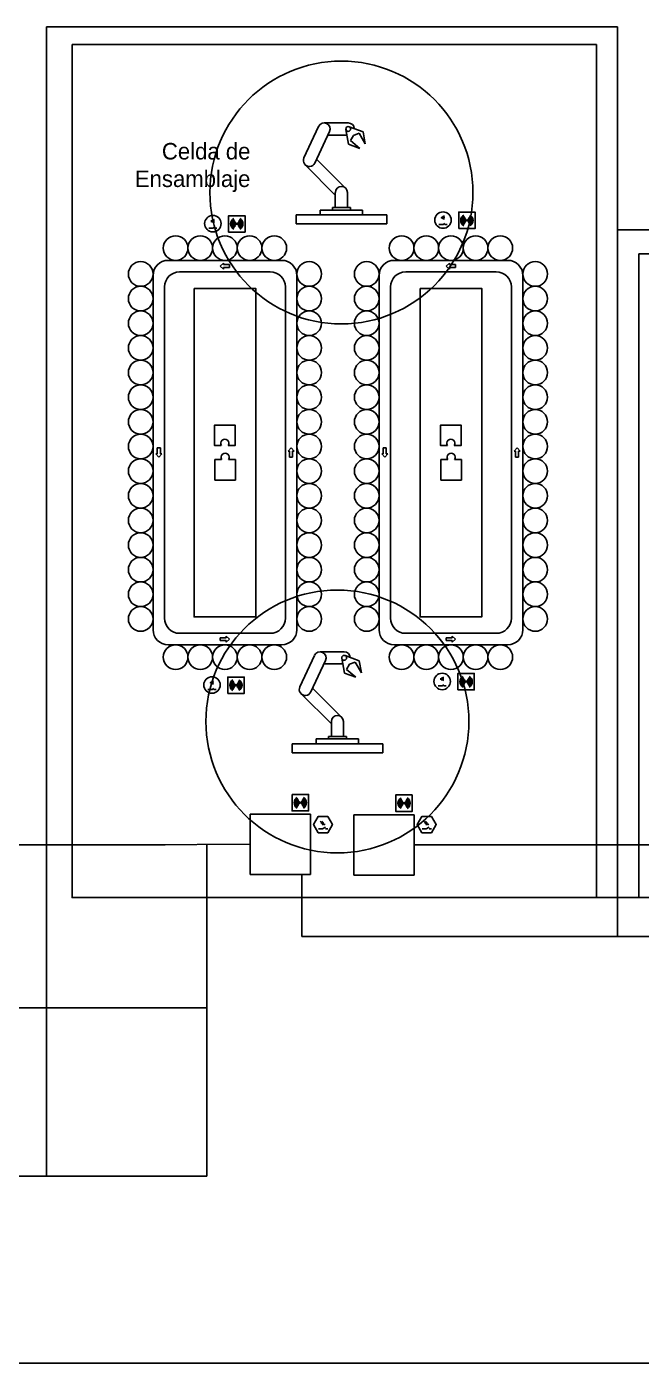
# Model space of a CAD drawing. Header units: millimetres. Extents: x -33052 to 29085, y -15736 to 17943.
# Drawn here: x -5035 to 2441, y 1671 to 17943 of the extents above; entities that cross this region are included whole.
import ezdxf

# ---------------------------------------------------------------- set-up
doc = ezdxf.new("R2010")
doc.units = ezdxf.units.MM
doc.header["$LTSCALE"] = 0.4
for name, color, linetype in [('01 Contornos vistos 0.35', 150, 'Continuous'), ('Almacenaje', 80, 'Continuous'), ('Celdas', 200, 'Continuous'), ('Maquina', 82, 'Continuous'), ('Robots', 80, 'Continuous'), ('Sensores', 211, 'Continuous'), ('Texto2', 7, 'Continuous')]:
    doc.layers.add(name, color=color, linetype=linetype)

msp = doc.modelspace()

# ---------------------------------------------------------------- linework, layer by layer
at = {"layer": '01 Contornos vistos 0.35'}
for p, q in [((2153, 17943), (-4795, 17943)), ((-4795, 17943), (-4795, 3947)), ((2153, 15472), (2153, 17943)), ((2153, 7340), (2153, 15472)), ((2153, 15472), (10734, 15472)), ((-6213, 7981), (-3350, 7981)), ((-3609, 7981), (-2317, 7989)), ((-2846, 5998), (-2846, 7984)), ((-320, 7982), (-61, 7982)), ((-61, 7982), (3625, 7982)), ((-1690, 6867), (-1690, 7622)), ((1896, 7340), (2410, 7340)), ((2153, 7340), (2153, 6867)), ((2153, 6867), (2153, 7340)), ((14539, 6867), (-1690, 6867)), ((-6213, 5998), (-2846, 5998)), ((-2846, 3947), (-2846, 5998)), ((-21844, 3947), (-2846, 3947)), ((-23818, 1671), (3216, 1671))]:
    msp.add_line(p, q, dxfattribs=at)
at = {"layer": '01 Contornos vistos 0.35', "color": 6}
for p, q in [((-2821, 15491), (-2771, 15491)), ((-2771, 15491), (-2749, 15504)), ((-2749, 15491), (-2721, 15491)), ((-21, 15534), (29, 15534)), ((29, 15534), (51, 15547)), ((51, 15534), (79, 15534)), ((19, 9917), (41, 9930)), ((-2831, 9874), (-2781, 9874)), ((-2781, 9874), (-2759, 9887)), ((-2759, 9874), (-2731, 9874)), ((-31, 9917), (19, 9917)), ((41, 9917), (69, 9917)), ((-1458, 8256), (-1444, 8250)), ((-1438, 8256), (-1424, 8250)), ((-196, 8256), (-182, 8250)), ((-176, 8256), (-162, 8250))]:
    msp.add_line(p, q, dxfattribs=at)
at = {"layer": '01 Contornos vistos 0.35', "color": 217, "true_color": 0x93278f}
for points in [[(-4483, 17725), (1896, 17725), (1896, 7340), (-4483, 7340)], [(2410, 15177), (10470, 15177), (10470, 7340), (2410, 7340)]]:
    msp.add_lwpolyline(points, close=True, dxfattribs=at)
at = {"layer": '01 Contornos vistos 0.35', "color": 6}
for points in [[(-2580, 15443), (-2380, 15443), (-2380, 15643), (-2580, 15643)], [(220, 15486), (420, 15486), (420, 15686), (220, 15686)], [(-2590, 9826), (-2390, 9826), (-2390, 10026), (-2590, 10026)], [(210, 9869), (410, 9869), (410, 10069), (210, 10069)], [(-1807, 8596), (-1607, 8596), (-1607, 8396), (-1807, 8396)], [(-345, 8590), (-545, 8590), (-545, 8390), (-345, 8390)]]:
    msp.add_lwpolyline(points, close=True, dxfattribs=at)
at = {"layer": '01 Contornos vistos 0.35', "color": 2}
for points in [[(-2999, 14758), (-2999, 10758), (-2249, 10758), (-2249, 14758)], [(-249, 14758), (-249, 10758), (501, 10758), (501, 14758)]]:
    msp.add_lwpolyline(points, close=True, dxfattribs=at)
for points in [[(-2584, 12843), (-2501, 12843), (-2501, 13093), (-2751, 13093), (-2751, 12843), (-2668, 12843)], [(165, 12843), (249, 12843), (249, 13093), (-1, 13093), (-1, 12843), (82, 12843)], [(-2664, 12673), (-2747, 12673), (-2747, 12423), (-2497, 12423), (-2497, 12673), (-2580, 12673)], [(86, 12673), (3, 12673), (3, 12423), (253, 12423), (253, 12673), (170, 12673)]]:
    msp.add_lwpolyline(points, dxfattribs=at)
at = {"layer": '01 Contornos vistos 0.35', "color": 1}
for centre in [(-1207, 15925), (-1256, 9485)]:
    msp.add_circle(centre, 1600, dxfattribs=at)
at = {"layer": '01 Contornos vistos 0.35', "color": 6}
for centre, radius in [((-2771, 15546), 100), ((29, 15589), 100), ((-2480, 15543), 5), ((320, 15586), 5), ((-2781, 9929), 100), ((-2490, 9926), 5), ((19, 9972), 100), ((310, 9969), 5), ((-1707, 8496), 5), ((-445, 8490), 5)]:
    msp.add_circle(centre, radius, dxfattribs=at)
at = {"layer": '01 Contornos vistos 0.35', "color": 85, "true_color": 0x58ba48}
for centre in [(-3224, 15248), (-2924, 15248), (-2624, 15248), (-2324, 15248), (-2024, 15248), (-474, 15248), (-174, 15248), (126, 15248), (426, 15248), (726, 15248), (-3649, 14933), (-1599, 14933), (-899, 14933), (1151, 14933), (-3649, 14633), (-1599, 14633), (-899, 14633), (1151, 14633), (-3649, 14333), (-1599, 14333), (-899, 14333), (1151, 14333), (-3649, 14033), (-1599, 14033), (-899, 14033), (1151, 14033), (-3649, 13733), (-1599, 13733), (-899, 13733), (1151, 13733), (-3649, 13433), (-1599, 13433), (-899, 13433), (1151, 13433), (-3649, 13133), (-1599, 13133), (-899, 13133), (1151, 13133), (-3649, 12833), (-1599, 12833), (-899, 12833), (1151, 12833), (-3649, 12533), (-1599, 12533), (-899, 12533), (1151, 12533), (-3649, 12233), (-1599, 12233), (-899, 12233), (1151, 12233), (-3649, 11933), (-1599, 11933), (-899, 11933), (1151, 11933), (-3649, 11633), (-1599, 11633), (-899, 11633), (1151, 11633), (-3649, 11333), (-1599, 11333), (-899, 11333), (1151, 11333), (-3649, 11033), (-1599, 11033), (-899, 11033), (1151, 11033), (-3649, 10733), (-1599, 10733), (-899, 10733), (1151, 10733), (-3224, 10268), (-2924, 10268), (-2624, 10268), (-2324, 10268), (-2024, 10268), (-474, 10268), (-174, 10268), (126, 10268), (426, 10268), (726, 10268)]:
    msp.add_circle(centre, 150, dxfattribs=at)
at = {"layer": '01 Contornos vistos 0.35', "color": 6}
for centre, radius, start, end in [((-7, 15619), 20.8, 330, 30), ((-7, 15619), 34.7, 330, 30), ((-7, 15619), 48.6, 330, 30), ((320, 15586), 75, 120, 240), ((320, 15586), 65, 120, 240), ((320, 15586), 55, 120, 240), ((320, 15586), 45, 120, 240), ((320, 15586), 45, 300, 60), ((320, 15586), 55, 300, 60), ((320, 15586), 65, 300, 60), ((320, 15586), 75, 300, 60), ((-2807, 15576), 20.8, 330, 30), ((-2807, 15576), 34.7, 330, 30), ((-2807, 15576), 48.6, 330, 30), ((-2480, 15543), 75, 120, 240), ((-2480, 15543), 65, 120, 240), ((-2480, 15543), 55, 120, 240), ((-2480, 15543), 45, 120, 240), ((-2480, 15543), 35, 120, 240), ((-2480, 15543), 25, 120, 240), ((-2480, 15543), 15, 120, 240), ((-2480, 15543), 15, 300, 60), ((-2480, 15543), 25, 300, 60), ((-2480, 15543), 35, 300, 60), ((-2480, 15543), 45, 300, 60), ((-2480, 15543), 55, 300, 60), ((-2480, 15543), 65, 300, 60), ((-2480, 15543), 75, 300, 60), ((320, 15586), 35, 120, 240), ((320, 15586), 25, 120, 240), ((320, 15586), 15, 120, 240), ((320, 15586), 15, 300, 60), ((320, 15586), 25, 300, 60), ((320, 15586), 35, 300, 60), ((-2817, 9959), 20.8, 330, 30), ((-2817, 9959), 34.7, 330, 30), ((-2817, 9959), 48.6, 330, 30), ((-2490, 9926), 75, 120, 240), ((-2490, 9926), 65, 120, 240), ((-2490, 9926), 55, 120, 240), ((-2490, 9926), 45, 120, 240), ((-2490, 9926), 35, 120, 240), ((-2490, 9926), 25, 120, 240), ((-2490, 9926), 15, 120, 240), ((-2490, 9926), 15, 300, 60), ((-2490, 9926), 25, 300, 60), ((-2490, 9926), 35, 300, 60), ((-2490, 9926), 45, 300, 60), ((-2490, 9926), 55, 300, 60), ((-2490, 9926), 65, 300, 60), ((-2490, 9926), 75, 300, 60), ((-17, 10002), 20.8, 330, 30), ((-17, 10002), 34.7, 330, 30), ((-17, 10002), 48.6, 330, 30), ((310, 9969), 75, 120, 240), ((310, 9969), 65, 120, 240), ((310, 9969), 55, 120, 240), ((310, 9969), 45, 120, 240), ((310, 9969), 35, 120, 240), ((310, 9969), 25, 120, 240), ((310, 9969), 15, 120, 240), ((310, 9969), 15, 300, 60), ((310, 9969), 25, 300, 60), ((310, 9969), 35, 300, 60), ((310, 9969), 45, 300, 60), ((310, 9969), 55, 300, 60), ((310, 9969), 65, 300, 60), ((310, 9969), 75, 300, 60), ((-1707, 8496), 75, 120, 240), ((-1707, 8496), 65, 120, 240), ((-1707, 8496), 55, 120, 240), ((-1707, 8496), 45, 120, 240), ((-1707, 8496), 35, 120, 240), ((-1707, 8496), 25, 120, 240), ((-1707, 8496), 15, 120, 240), ((-1707, 8496), 15, 300, 60), ((-1707, 8496), 25, 300, 60), ((-1707, 8496), 35, 300, 60), ((-1707, 8496), 45, 300, 60), ((-1707, 8496), 55, 300, 60), ((-1707, 8496), 65, 300, 60), ((-1707, 8496), 75, 300, 60), ((-445, 8490), 75, 120, 240), ((-445, 8490), 65, 120, 240), ((-445, 8490), 55, 120, 240), ((-445, 8490), 45, 120, 240), ((-445, 8490), 35, 120, 240), ((-445, 8490), 25, 120, 240), ((-445, 8490), 15, 120, 240), ((-445, 8490), 15, 300, 60), ((-445, 8490), 25, 300, 60), ((-445, 8490), 35, 300, 60), ((-445, 8490), 45, 300, 60), ((-445, 8490), 55, 300, 60), ((-445, 8490), 65, 300, 60), ((-445, 8490), 75, 300, 60)]:
    msp.add_arc(centre, radius, start, end, dxfattribs=at)
at = {"layer": '01 Contornos vistos 0.35', "color": 2}
for centre, start, end in [((-2626, 12871), 326.9236, 213.0764), ((124, 12871), 326.9236, 213.0764), ((-2622, 12701), 326.907, 213.093), ((128, 12701), 326.907, 213.093)]:
    msp.add_arc(centre, 50, start, end, dxfattribs=at)
at = {"layer": 'Almacenaje'}
for p, q in [((-2317, 8356), (-2317, 7622)), ((-1582, 8356), (-2317, 8356)), ((-1582, 7622), (-1582, 8356)), ((-1055, 8350), (-1055, 7615)), ((-320, 8350), (-1055, 8350)), ((-320, 7615), (-320, 8350)), ((-2317, 7622), (-1582, 7622)), ((-1055, 7615), (-320, 7615))]:
    msp.add_line(p, q, dxfattribs=at)
at = {"layer": 'Maquina'}
for p, q in [((-3315, 15098), (-1933, 15098)), ((-565, 15098), (817, 15098)), ((-3499, 10602), (-3499, 14915)), ((-2073, 14958), (-3175, 14958)), ((-1749, 10602), (-1749, 14915)), ((-749, 10602), (-749, 14915)), ((677, 14958), (-425, 14958)), ((1001, 10602), (1001, 14915)), ((-3359, 10742), (-3359, 14775)), ((-1889, 10742), (-1889, 14775)), ((-609, 10742), (-609, 14775)), ((861, 10742), (861, 14775)), ((-3315, 10418), (-1933, 10418)), ((-2073, 10558), (-3175, 10558)), ((-565, 10418), (817, 10418)), ((677, 10558), (-425, 10558))]:
    msp.add_line(p, q, dxfattribs=at)
for centre, start, end in [((-3315, 14915), 90, 180), ((-1933, 14915), 0, 90), ((-565, 14915), 90, 180), ((817, 14915), 0, 90), ((-3175, 14775), 90, 180), ((-2073, 14775), 0, 90), ((-425, 14775), 90, 180), ((677, 14775), 0, 90), ((-3175, 10742), 180, 270), ((-2073, 10742), 270, 0), ((-425, 10742), 180, 270), ((677, 10742), 270, 0), ((-3315, 10602), 180, 270), ((-1933, 10602), 270, 0), ((-565, 10602), 180, 270), ((817, 10602), 270, 0)]:
    msp.add_arc(centre, 184, start, end, dxfattribs=at)
at = {"layer": 'Robots'}
for p, q in [((-1418, 16772), (-1124, 16772)), ((-1485, 16730), (-1664, 16346)), ((-1351, 16667), (-1530, 16284)), ((-1371, 16625), (-1141, 16625)), ((-1153, 16693), (-1121, 16512)), ((-1114, 16726), (-941, 16663)), ((-1096, 16557), (-1059, 16621)), ((-989, 16646), (-1059, 16621)), ((-916, 16519), (-989, 16646)), ((-941, 16663), (-916, 16519)), ((-1121, 16512), (-983, 16462)), ((-983, 16462), (-1096, 16557)), ((-1530, 16284), (-1530, 16284)), ((-1509, 16330), (-1156, 15977)), ((-1649, 16263), (-1281, 15894)), ((-1156, 15977), (-1156, 15977)), ((-1156, 15977), (-1156, 15977)), ((-1156, 15977), (-1156, 15977)), ((-1281, 15925), (-1281, 15741)), ((-1134, 15925), (-1134, 15741)), ((-1464, 15653), (-1758, 15653)), ((-1758, 15653), (-1758, 15543)), ((-1317, 15712), (-1464, 15712)), ((-1464, 15712), (-1464, 15653)), ((-1464, 15653), (-950, 15653)), ((-1317, 15741), (-1097, 15741)), ((-1317, 15741), (-1317, 15712)), ((-1317, 15712), (-1097, 15712)), ((-1097, 15712), (-1097, 15741)), ((-950, 15712), (-1097, 15712)), ((-950, 15653), (-950, 15712)), ((-656, 15653), (-950, 15653)), ((-656, 15543), (-656, 15653)), ((-1758, 15543), (-656, 15543)), ((-1533, 10290), (-1712, 9906)), ((-1467, 10333), (-1173, 10333)), ((-1202, 10254), (-1170, 10073)), ((-1163, 10287), (-990, 10224)), ((-1400, 10228), (-1579, 9844)), ((-1420, 10186), (-1189, 10186)), ((-1144, 10117), (-1107, 10181)), ((-1032, 10023), (-1144, 10117)), ((-1038, 10206), (-1107, 10181)), ((-964, 10079), (-1038, 10206)), ((-990, 10224), (-964, 10079)), ((-1170, 10073), (-1032, 10023)), ((-1697, 9823), (-1329, 9455)), ((-1579, 9844), (-1579, 9844)), ((-1557, 9891), (-1204, 9538)), ((-1329, 9485), (-1329, 9302)), ((-1204, 9538), (-1204, 9538)), ((-1204, 9538), (-1204, 9538)), ((-1204, 9538), (-1204, 9538)), ((-1182, 9485), (-1182, 9302)), ((-1366, 9302), (-1145, 9302)), ((-1366, 9302), (-1366, 9272)), ((-1145, 9272), (-1145, 9302)), ((-1513, 9213), (-1807, 9213)), ((-1807, 9213), (-1807, 9103)), ((-1366, 9272), (-1513, 9272)), ((-1513, 9272), (-1513, 9213)), ((-1513, 9213), (-998, 9213)), ((-1366, 9272), (-1145, 9272)), ((-998, 9272), (-1145, 9272)), ((-998, 9213), (-998, 9272)), ((-704, 9213), (-998, 9213)), ((-704, 9103), (-704, 9213)), ((-1807, 9103), (-704, 9103))]:
    msp.add_line(p, q, dxfattribs=at)
for centre in [(-1124, 16699), (-1173, 10259)]:
    msp.add_circle(centre, 29.4, dxfattribs=at)
for centre, start, end in [((-1418, 16699), 335, 155), ((-1124, 16699), 3.5784, 90), ((-1597, 16315), 155, 335), ((-1207, 15925), 0, 180), ((-1467, 10259), 335, 155), ((-1173, 10259), 3.5784, 90), ((-1646, 9875), 155, 335), ((-1256, 9485), 0, 180)]:
    msp.add_arc(centre, 73.5, start, end, dxfattribs=at)
at = {"layer": 'Sensores', "color": 6}
for p, q in [((-1487, 8178), (-1436, 8178)), ((-1465, 8272), (-1444, 8250)), ((-1458, 8256), (-1437, 8234)), ((-1445, 8272), (-1424, 8250)), ((-1438, 8256), (-1417, 8234)), ((-1436, 8178), (-1399, 8199)), ((-1399, 8178), (-1374, 8178)), ((-226, 8178), (-174, 8178)), ((-203, 8272), (-182, 8250)), ((-196, 8256), (-175, 8234)), ((-183, 8272), (-162, 8250)), ((-176, 8256), (-155, 8234)), ((-174, 8178), (-138, 8199)), ((-138, 8178), (-112, 8178))]:
    msp.add_line(p, q, dxfattribs=at)
for points in [[(-1488, 8129), (-1373, 8129), (-1316, 8229), (-1373, 8328), (-1488, 8328), (-1546, 8229)], [(-227, 8129), (-112, 8129), (-54, 8229), (-112, 8328), (-227, 8328), (-284, 8229)], [(-1433, 8238), (-1440, 8231), (-1431, 8229)], [(-1413, 8238), (-1420, 8231), (-1411, 8229)], [(-172, 8238), (-178, 8231), (-169, 8229)], [(-152, 8238), (-158, 8231), (-149, 8229)]]:
    msp.add_lwpolyline(points, close=True, dxfattribs=at)
at = {"layer": 'Texto2'}
for p, q in [((-2681, 15030), (-2640, 15066)), ((-2640, 14993), (-2681, 15030)), ((-2640, 15048), (-2640, 15066)), ((-2567, 15048), (-2640, 15048)), ((-2567, 15011), (-2640, 15011)), ((-2640, 15011), (-2640, 14993)), ((-2567, 15048), (-2567, 15011)), ((68, 15030), (110, 15066)), ((110, 14993), (68, 15030)), ((110, 15048), (110, 15066)), ((183, 15048), (110, 15048)), ((183, 15011), (110, 15011)), ((110, 15011), (110, 14993)), ((183, 15048), (183, 15011)), ((-3447, 12742), (-3465, 12742)), ((-3429, 12701), (-3465, 12742)), ((-3447, 12816), (-3410, 12816)), ((-3447, 12816), (-3447, 12742)), ((-3392, 12742), (-3429, 12701)), ((-3410, 12816), (-3410, 12742)), ((-3410, 12742), (-3392, 12742)), ((-1856, 12775), (-1819, 12816)), ((-1837, 12775), (-1856, 12775)), ((-1837, 12701), (-1837, 12775)), ((-1801, 12701), (-1837, 12701)), ((-1819, 12816), (-1782, 12775)), ((-1801, 12701), (-1801, 12775)), ((-1801, 12775), (-1782, 12775)), ((-697, 12742), (-716, 12742)), ((-679, 12701), (-716, 12742)), ((-697, 12816), (-661, 12816)), ((-697, 12816), (-697, 12742)), ((-642, 12742), (-679, 12701)), ((-661, 12816), (-661, 12742)), ((-661, 12742), (-642, 12742)), ((894, 12775), (931, 12816)), ((912, 12775), (894, 12775)), ((912, 12701), (912, 12775)), ((949, 12701), (912, 12701)), ((931, 12816), (967, 12775)), ((949, 12701), (949, 12775)), ((949, 12775), (967, 12775)), ((-2681, 10469), (-2681, 10505)), ((-2681, 10505), (-2608, 10505)), ((-2681, 10469), (-2608, 10469)), ((-2608, 10505), (-2608, 10524)), ((-2608, 10524), (-2567, 10487)), ((-2567, 10487), (-2608, 10450)), ((-2608, 10469), (-2608, 10450)), ((68, 10469), (68, 10505)), ((68, 10505), (142, 10505)), ((68, 10469), (142, 10469)), ((142, 10505), (142, 10524)), ((142, 10524), (183, 10487)), ((183, 10487), (142, 10450)), ((142, 10469), (142, 10450))]:
    msp.add_line(p, q, dxfattribs=at)

# ---------------------------------------------------------------- texts
at = {"layer": 'Celdas', "insert": (-2314, 15931), "char_height": 201.25, "attachment_point": 9}
msp.add_mtext_dynamic_manual_height_columns('Celda de Ensamblaje', width=2170, gutter_width=1006, heights=[0], dxfattribs=at)

doc.saveas('drawing.dxf')
